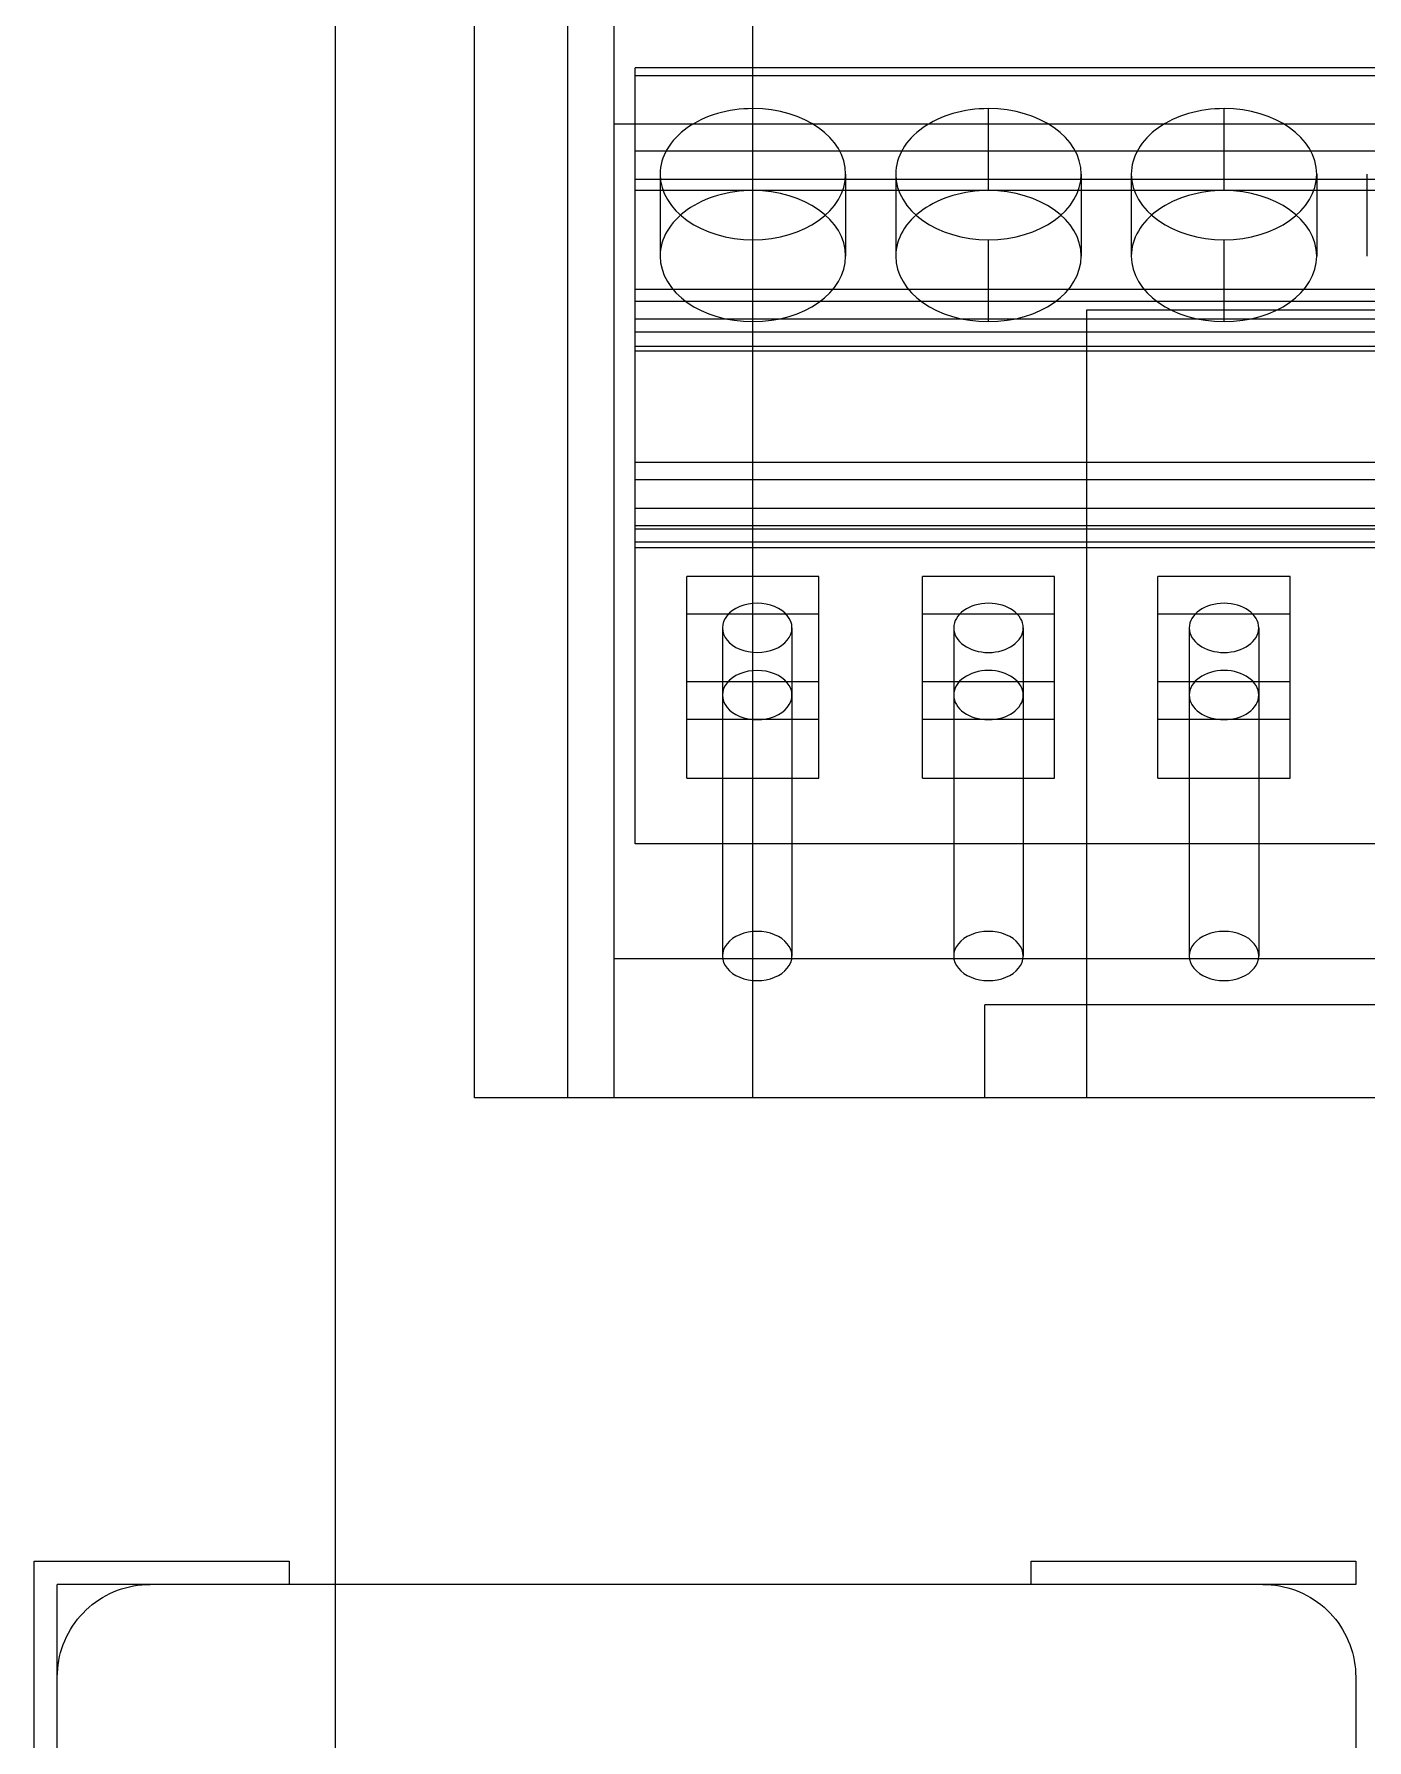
# Model space of a CAD drawing. Extents: x 0 to 290, y 0 to 931.
# Drawn here: x 148 to 176.74, y 673.55 to 710.34 of the extents above; entities that cross this region are included whole.
import ezdxf

# ---------------------------------------------------------------- set-up
doc = ezdxf.new("R2010")
doc.units = 0
doc.layers.add('-15N-THT. THIẾT BỊ ĐÓNG MỞ', color=40, linetype='CONTINUOUS')

# ---------------------------------------------------------------- blocks, each defined once
blk = doc.blocks.new('06 - N - SC VSD ATV630D55~D90N4')
at = {"layer": '-15N-THT. THIẾT BỊ ĐÓNG MỞ'}
for p, q in [((9.5, 153.7), (9.5, 280.2)), ((12.5, 221.7), (12.5, 280.2)), ((18.5, 221.7), (18.5, 280.2)), ((14.5, 268.7), (14.5, 221.7)), ((15.5, 248.1), (15.5, 221.7)), ((15.96, 227.178), (15.96, 243.921)), ((87.08, 243.921), (15.96, 243.921)), ((87.08, 243.746), (15.96, 243.746)), ((23.58, 241.271), (23.58, 243.038)), ((28.66, 241.271), (28.66, 243.038)), ((15.5, 242.7), (15.5, 242.7)), ((87.8, 242.7), (15.5, 242.7)), ((15.96, 242.7), (15.96, 242.7)), ((87.08, 242.119), (15.96, 242.119)), ((87.08, 241.506), (15.96, 241.506)), ((16.5, 241.624), (16.5, 239.856)), ((20.5, 241.624), (20.5, 239.856)), ((21.58, 241.624), (21.58, 239.856)), ((25.58, 241.624), (25.58, 239.856)), ((26.66, 241.624), (26.66, 239.856)), ((30.66, 241.624), (30.66, 239.856)), ((31.74, 241.624), (31.74, 239.856)), ((87.08, 241.271), (15.96, 241.271)), ((23.58, 238.442), (23.58, 240.21)), ((28.66, 238.442), (28.66, 240.21)), ((87.08, 239.136), (15.96, 239.136)), ((87.08, 238.877), (15.96, 238.877)), ((87.08, 238.495), (15.96, 238.495)), ((25.7, 238.7), (59.3, 238.7)), ((25.7, 221.7), (25.7, 238.7)), ((25.7, 238.7), (25.7, 238.7)), ((87.08, 238.218), (15.96, 238.218)), ((87.08, 237.908), (15.96, 237.908)), ((87.08, 237.806), (15.96, 237.806)), ((87.08, 235.402), (15.96, 235.402)), ((87.08, 235.027), (15.96, 235.027)), ((87.08, 234.412), (15.96, 234.412)), ((87.08, 234.037), (15.96, 234.037)), ((87.08, 233.966), (15.96, 233.966)), ((87.08, 233.683), (15.96, 233.683)), ((87.08, 233.563), (15.96, 233.563)), ((17.075, 228.592), (17.075, 232.941)), ((19.925, 232.941), (17.075, 232.941)), ((19.925, 228.592), (19.925, 232.941)), ((22.155, 228.592), (22.155, 232.941)), ((25.005, 232.941), (22.155, 232.941)), ((25.005, 228.592), (25.005, 232.941)), ((27.235, 228.592), (27.235, 232.941)), ((30.085, 232.941), (27.235, 232.941)), ((30.085, 228.592), (30.085, 232.941)), ((19.925, 232.128), (17.075, 232.128)), ((17.075, 232.128), (17.075, 232.128)), ((17.843, 231.835), (17.843, 224.757)), ((19.343, 231.835), (19.343, 224.757)), ((19.925, 232.128), (19.925, 232.128)), ((25.005, 232.128), (22.155, 232.128)), ((22.155, 232.128), (22.155, 232.128)), ((22.83, 231.835), (22.83, 224.757)), ((24.33, 231.835), (24.33, 224.757)), ((25.005, 232.128), (25.005, 232.128)), ((30.085, 232.128), (27.235, 232.128)), ((27.235, 232.128), (27.235, 232.128)), ((27.91, 231.835), (27.91, 224.757)), ((29.41, 231.835), (29.41, 224.757)), ((30.085, 232.128), (30.085, 232.128)), ((17.075, 230.678), (19.925, 230.678)), ((22.155, 230.678), (25.005, 230.678)), ((27.235, 230.678), (30.085, 230.678)), ((17.075, 229.865), (19.925, 229.865)), ((22.155, 229.865), (25.005, 229.865)), ((27.235, 229.865), (30.085, 229.865)), ((17.075, 228.592), (19.925, 228.592)), ((22.155, 228.592), (25.005, 228.592)), ((27.235, 228.592), (30.085, 228.592)), ((87.08, 227.178), (15.96, 227.178)), ((15.5, 224.7), (15.5, 224.7)), ((15.5, 224.7), (47, 224.7)), ((34.5, 223.7), (23.5, 223.7)), ((23.5, 221.7), (23.5, 223.7)), ((23.5, 223.7), (23.5, 223.7)), ((12.5, 221.7), (12.5, 221.7)), ((122.5, 221.7), (12.5, 221.7)), ((15.5, 221.7), (15.5, 221.7)), ((18.5, 221.7), (18.5, 221.7)), ((23.5, 221.7), (23.5, 221.7)), ((25.7, 221.7), (25.7, 221.7)), ((3, 211.7), (3, 211.7)), ((3, 201.2), (3, 211.7)), ((3, 211.7), (8.5, 211.7)), ((8.5, 211.7), (8.5, 211.7)), ((8.5, 211.7), (8.5, 211.2)), ((24.5, 211.7), (24.5, 211.7)), ((24.5, 211.2), (24.5, 211.7)), ((24.5, 211.7), (31.5, 211.7)), ((31.5, 211.7), (31.5, 211.7)), ((31.5, 211.7), (31.5, 211.2)), ((3.5, 173.2), (3.5, 211.2)), ((3.5, 211.2), (3.5, 211.2)), ((31.5, 211.2), (3.5, 211.2)), ((4.324, 210.818), (4.398, 210.869)), ((4.398, 210.869), (4.474, 210.917)), ((4.474, 210.917), (4.552, 210.961)), ((4.552, 210.961), (4.632, 211.002)), ((4.632, 211.002), (4.714, 211.039)), ((4.714, 211.039), (4.797, 211.073)), ((4.797, 211.073), (4.882, 211.102)), ((4.882, 211.102), (4.968, 211.128)), ((4.968, 211.128), (5.055, 211.15)), ((5.055, 211.15), (5.143, 211.168)), ((5.143, 211.168), (5.232, 211.182)), ((5.232, 211.182), (5.321, 211.192)), ((5.321, 211.192), (5.41, 211.198)), ((5.41, 211.198), (5.5, 211.2)), ((5.5, 211.2), (5.5, 211.2)), ((8.5, 211.2), (8.5, 211.2)), ((24.5, 211.2), (24.5, 211.2)), ((29.5, 211.2), (29.59, 211.198)), ((29.5, 211.2), (29.5, 211.2)), ((29.59, 211.198), (29.679, 211.192)), ((29.679, 211.192), (29.768, 211.182)), ((29.768, 211.182), (29.857, 211.168)), ((29.857, 211.168), (29.945, 211.15)), ((29.945, 211.15), (30.032, 211.128)), ((30.032, 211.128), (30.118, 211.102)), ((30.118, 211.102), (30.203, 211.073)), ((30.203, 211.073), (30.286, 211.039)), ((30.286, 211.039), (30.368, 211.002)), ((30.368, 211.002), (30.448, 210.961)), ((30.448, 210.961), (30.526, 210.917)), ((30.526, 210.917), (30.602, 210.869)), ((30.602, 210.869), (30.676, 210.818)), ((31.5, 211.2), (31.5, 211.2)), ((3.936, 210.447), (3.994, 210.516)), ((3.994, 210.516), (4.054, 210.582)), ((4.054, 210.582), (4.118, 210.646)), ((4.118, 210.646), (4.184, 210.706)), ((4.184, 210.706), (4.253, 210.764)), ((4.253, 210.764), (4.324, 210.818)), ((30.676, 210.818), (30.747, 210.764)), ((30.747, 210.764), (30.816, 210.706)), ((30.816, 210.706), (30.882, 210.646)), ((30.882, 210.646), (30.946, 210.582)), ((30.946, 210.582), (31.006, 210.516)), ((31.006, 210.516), (31.064, 210.447)), ((3.698, 210.068), (3.739, 210.148)), ((3.739, 210.148), (3.783, 210.226)), ((3.783, 210.226), (3.831, 210.302)), ((3.831, 210.302), (3.882, 210.376)), ((3.882, 210.376), (3.936, 210.447)), ((31.064, 210.447), (31.118, 210.376)), ((31.118, 210.376), (31.169, 210.302)), ((31.169, 210.302), (31.217, 210.226)), ((31.217, 210.226), (31.261, 210.148)), ((31.261, 210.148), (31.302, 210.068)), ((3.572, 209.732), (3.598, 209.818)), ((3.598, 209.818), (3.627, 209.903)), ((3.627, 209.903), (3.661, 209.986)), ((3.661, 209.986), (3.698, 210.068)), ((31.302, 210.068), (31.339, 209.986)), ((31.339, 209.986), (31.373, 209.903)), ((31.373, 209.903), (31.402, 209.818)), ((31.402, 209.818), (31.428, 209.732)), ((3.508, 209.379), (3.518, 209.468)), ((3.518, 209.468), (3.532, 209.557)), ((3.532, 209.557), (3.55, 209.645)), ((3.55, 209.645), (3.572, 209.732)), ((31.428, 209.732), (31.45, 209.645)), ((31.45, 209.645), (31.468, 209.557)), ((31.468, 209.557), (31.482, 209.468)), ((31.482, 209.468), (31.492, 209.379)), ((3.5, 209.2), (3.502, 209.29)), ((3.5, 209.2), (3.5, 209.2)), ((3.502, 209.29), (3.508, 209.379)), ((31.492, 209.379), (31.498, 209.29)), ((31.498, 209.29), (31.5, 209.2)), ((31.5, 209.2), (31.5, 209.2)), ((31.5, 209.2), (31.5, 173.2))]:
    blk.add_line(p, q, dxfattribs=at)
for centre, major_axis, start_param, end_param in [((18.5, 241.624), (2, 0), 1.570796, 3.141593), ((18.5, 241.624), (2, 0), 0, 1.570796), ((23.58, 241.624), (2, 0), 1.570796, 3.141593), ((23.58, 241.624), (2, 0), 0, 1.570796), ((28.66, 241.624), (2, 0), 1.570796, 3.141593), ((28.66, 241.624), (2, 0), 0, 1.570796), ((18.5, 241.624), (2, 0), 3.141593, 4.712389), ((18.5, 241.624), (2, 0), -1.570796, 0), ((23.58, 241.624), (2, 0), 3.141593, 4.712389), ((23.58, 241.624), (2, 0), -1.570796, 0), ((28.66, 241.624), (2, 0), 3.141593, 4.712389), ((28.66, 241.624), (2, 0), -1.570796, 0), ((18.5, 239.856), (2, 0), 1.570796, 3.141593), ((18.5, 239.856), (2, 0), 0, 1.570796), ((23.58, 239.856), (2, 0), 1.570796, 3.141593), ((23.58, 239.856), (2, 0), 0, 1.570796), ((28.66, 239.856), (2, 0), 1.570796, 3.141593), ((28.66, 239.856), (2, 0), 0, 1.570796), ((18.5, 239.856), (2, 0), 3.141593, 4.712389), ((18.5, 239.856), (2, 0), -1.570796, 0), ((23.58, 239.856), (2, 0), 3.141593, 4.712389), ((23.58, 239.856), (2, 0), -1.570796, 0), ((28.66, 239.856), (2, 0), 3.141593, 4.712389), ((28.66, 239.856), (2, 0), -1.570796, 0), ((18.593, 231.835), (-0.75, 0), -3.141593, 0), ((23.58, 231.835), (-0.75, 0), -3.141592, -0.000001), ((28.66, 231.835), (-0.75, 0), -3.141592, -0.000001), ((18.593, 231.835), (-0.75, 0), 0, 3.141593), ((23.58, 231.835), (-0.75, 0), 0.000001, 3.141592), ((28.66, 231.835), (-0.75, 0), 0.000001, 3.141592), ((18.593, 230.386), (-0.75, 0), -3.141593, 0), ((23.58, 230.386), (-0.75, 0), -3.141592, -0.000001), ((28.66, 230.386), (-0.75, 0), -3.141592, -0.000001), ((18.593, 230.386), (-0.75, 0), 0, 3.141593), ((23.58, 230.386), (-0.75, 0), 0.000001, 3.141592), ((28.66, 230.386), (-0.75, 0), 0.000001, 3.141592), ((18.593, 224.757), (-0.75, 0), -3.141593, 0), ((23.58, 224.757), (-0.75, 0), -3.141593, 0), ((28.66, 224.757), (-0.75, 0), -3.141593, 0), ((18.593, 224.757), (-0.75, 0), 0, 3.141593), ((23.58, 224.757), (-0.75, 0), 0, 3.141593), ((28.66, 224.757), (-0.75, 0), 0, 3.141593)]:
    blk.add_ellipse(centre, major_axis=major_axis, ratio=0.707107, start_param=start_param, end_param=end_param, dxfattribs=at)

msp = doc.modelspace()

# ---------------------------------------------------------------- block references
msp.add_blockref('06 - N - SC VSD ATV630D55~D90N4', (145, 465.7))

doc.saveas('drawing.dxf')
